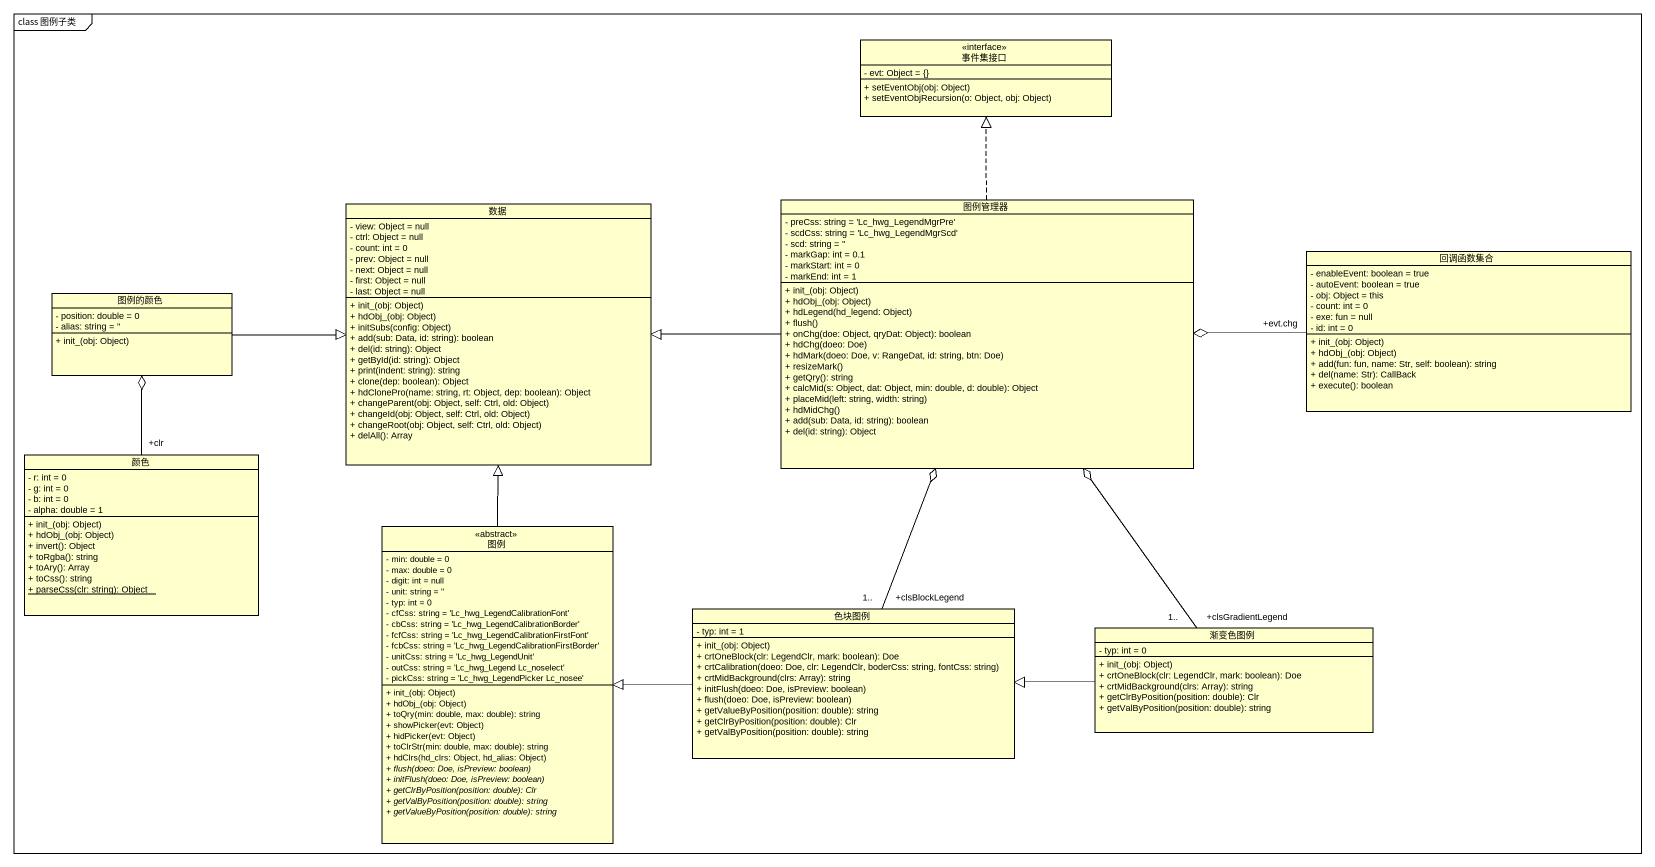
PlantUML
@startuml
mainframe class 图例子类
hide circle
hide empty members
skinparam classAttributeIconSize 0
interface 事件集接口 {
  - evt: Object = {}
  + setEventObj(obj: Object)
  + setEventObjRecursion(o: Object, obj: Object)
}
class 数据 {
  - view: Object = null
  - ctrl: Object = null
  - count: int = 0
  - prev: Object = null
  - next: Object = null
  - first: Object = null
  - last: Object = null
  + init_(obj: Object)
  + hdObj_(obj: Object)
  + initSubs(config: Object)
  + add(sub: Data, id: string): boolean
  + del(id: string): Object
  + getById(id: string): Object
  + print(indent: string): string
  + clone(dep: boolean): Object
  + hdClonePro(name: string, rt: Object, dep: boolean): Object
  + changeParent(obj: Object, self: Ctrl, old: Object)
  + changeId(obj: Object, self: Ctrl, old: Object)
  + changeRoot(obj: Object, self: Ctrl, old: Object)
  + delAll(): Array
}
class 图例管理器 {
  - preCss: string = 'Lc_hwg_LegendMgrPre'
  - scdCss: string = 'Lc_hwg_LegendMgrScd'
  - scd: string = ''
  - markGap: int = 0.1
  - markStart: int = 0
  - markEnd: int = 1
  + init_(obj: Object)
  + hdObj_(obj: Object)
  + hdLegend(hd_legend: Object)
  + flush()
  + onChg(doe: Object, qryDat: Object): boolean
  + hdChg(doeo: Doe)
  + hdMark(doeo: Doe, v: RangeDat, id: string, btn: Doe)
  + resizeMark()
  + getQry(): string
  + calcMid(s: Object, dat: Object, min: double, d: double): Object
  + placeMid(left: string, width: string)
  + hdMidChg()
  + add(sub: Data, id: string): boolean
  + del(id: string): Object
}
class 回调函数集合 {
  - enableEvent: boolean = true
  - autoEvent: boolean = true
  - obj: Object = this
  - count: int = 0
  - exe: fun = null
  - id: int = 0
  + init_(obj: Object)
  + hdObj_(obj: Object)
  + add(fun: fun, name: Str, self: boolean): string
  + del(name: Str): CallBack
  + execute(): boolean
}
class 图例的颜色 {
  - position: double = 0
  - alias: string = ''
  + init_(obj: Object)
}
class 颜色 {
  - r: int = 0
  - g: int = 0
  - b: int = 0
  - alpha: double = 1
  + init_(obj: Object)
  + hdObj_(obj: Object)
  + invert(): Object
  + toRgba(): string
  + toAry(): Array
  + toCss(): string
  {static} + parseCss(clr: string): Object
}
class 图例 <<abstract>> {
  - min: double = 0
  - max: double = 0
  - digit: int = null
  - unit: string = ''
  - typ: int = 0
  - cfCss: string = 'Lc_hwg_LegendCalibrationFont'
  - cbCss: string = 'Lc_hwg_LegendCalibrationBorder'
  - fcfCss: string = 'Lc_hwg_LegendCalibrationFirstFont'
  - fcbCss: string = 'Lc_hwg_LegendCalibrationFirstBorder'
  - unitCss: string = 'Lc_hwg_LegendUnit'
  - outCss: string = 'Lc_hwg_Legend Lc_noselect'
  - pickCss: string = 'Lc_hwg_LegendPicker Lc_nosee'
  + init_(obj: Object)
  + hdObj_(obj: Object)
  + toQry(min: double, max: double): string
  + showPicker(evt: Object)
  + hidPicker(evt: Object)
  + toClrStr(min: double, max: double): string
  + hdClrs(hd_clrs: Object, hd_alias: Object)
  {abstract} + flush(doeo: Doe, isPreview: boolean)
  {abstract} + initFlush(doeo: Doe, isPreview: boolean)
  {abstract} + getClrByPosition(position: double): Clr
  {abstract} + getValByPosition(position: double): string
  {abstract} + getValueByPosition(position: double): string
}
class 色块图例 {
  - typ: int = 1
  + init_(obj: Object)
  + crtOneBlock(clr: LegendClr, mark: boolean): Doe
  + crtCalibration(doeo: Doe, clr: LegendClr, boderCss: string, fontCss: string)
  + crtMidBackground(clrs: Array): string
  + initFlush(doeo: Doe, isPreview: boolean)
  + flush(doeo: Doe, isPreview: boolean)
  + getValueByPosition(position: double): string
  + getClrByPosition(position: double): Clr
  + getValByPosition(position: double): string
}
class 渐变色图例 {
  - typ: int = 0
  + init_(obj: Object)
  + crtOneBlock(clr: LegendClr, mark: boolean): Doe
  + crtMidBackground(clrs: Array): string
  + getClrByPosition(position: double): Clr
  + getValByPosition(position: double): string
}
图例管理器 .up.|> 事件集接口
图例管理器 -left-|> 数据
回调函数集合 "+evt.chg" -left-o 图例管理器
图例的颜色 -right-|> 数据
颜色 "+clr" -up-o 图例的颜色
图例 -up-|> 数据
色块图例 "+clsBlockLegend\n1.." -up-o 图例管理器
色块图例 -left-|> 图例
渐变色图例 "+clsGradientLegend\n1.." -up-o 图例管理器
渐变色图例 -left-|> 色块图例
@enduml
